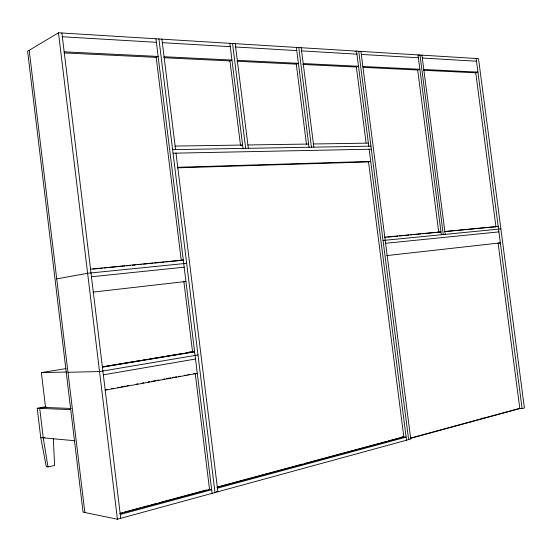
<?xml version="1.0" encoding="UTF-8"?>
<svg xmlns="http://www.w3.org/2000/svg" width="552" height="552" viewBox="0 0 552 552"><rect width="100%" height="100%" fill="white"/><g stroke="black" fill="none" stroke-linecap="round" stroke-linejoin="round"><path stroke-width="0.83" d="M518.687 408.535L522.116 408.611L524.4 407.99L478.508 58.636L58.477 32.782L27.6 51.239L83.076 512.152L117.424 519.218L410.743 439.047L360.932 51.398M354.971 51.722L356.557 51.129L368.764 146.19M418.361 55.593L419.968 55.034L443.297 234.559M240.976 145.555L242.611 145.052L175.122 146.066M410.129 438.467L519.812 408.563L498.118 243.301M410.198 438.198L519.039 408.549M120.129 513.263L122.613 512.594M124.276 512.146L140.857 507.674M142.513 507.226L149.15 505.439M150.806 504.99L157.437 503.203M159.1 502.755L206.358 490.01M217.936 486.885L302.62 464.046M304.283 463.604L386.476 441.434M388.139 440.986L403.084 436.956M119.956 513.615L209.546 489.438L195.242 373.58M216.977 487.43L403.836 436.998L368.515 161.764M120.274 514.457L211.657 489.734L208.849 489.341M217.433 488.168L406.12 437.122L401.897 436.887M45.678 406.721L37.225 408.287L40.738 437.632L46.327 466.709L48.01 466.944L54.627 465.446L53.309 438.35M48.01 466.944L43.235 437.86L44.919 437.515M46.485 407.128L39.709 408.39L43.235 437.86M105.805 389.684L107.495 389.374M111.711 388.608L113.395 388.297M117.617 387.532L119.301 387.228M120.991 386.917L125.207 386.152M126.891 385.841L128.581 385.537M136.171 384.157L137.862 383.847M142.078 383.081L143.761 382.771M147.984 382.005L149.668 381.701M151.358 381.391L155.574 380.625M157.258 380.314L158.948 380.011M163.164 379.245L164.855 378.934M166.538 378.631L170.754 377.858M172.445 377.554L176.661 376.788M178.351 376.478L180.035 376.174M184.251 375.401L185.941 375.098M187.625 374.787L189.315 374.484M193.531 373.718L195.222 373.407M105.197 390.154L197.285 373.373M56.725 278.891L87.623 273.288L186.666 263.318M180.773 260.489L183.285 260.047L90.528 269.141M103.341 374.829L195.512 359.021M197.989 354.943L99.532 371.565L67.972 372.269M102.189 366.949L192.572 351.948L183.83 281.168M102.41 367.17L194.621 351.852L188.667 352.128M103.238 366.687L104.928 366.404M106.619 366.128L108.302 365.845M109.993 365.569L141.229 360.387M142.92 360.104L144.61 359.821M146.294 359.545L147.984 359.262M149.675 358.986L180.911 353.804M182.602 353.522L184.285 353.239M185.976 352.963L187.666 352.68M189.357 352.404L191.04 352.121M45.561 407.617L41.365 372.607L66.047 368.584M439.282 232.116L440.979 231.847L384.806 237.208M495.199 226.851L498.187 226.389L444.857 231.481M183.906 281.768L185.927 281.472L93.129 292.105M498.104 243.197L500.353 242.887L386.642 255.604M91.453 276.759L184.168 267.189M385.593 243.294L498.911 231.888M92.936 269.072L102.368 268.148M104.086 267.975L107.516 267.637M109.234 267.472L124.669 265.954M126.38 265.788L130.672 265.367M132.383 265.202L135.813 264.863M137.531 264.691L141.816 264.27M143.534 264.104L152.966 263.18M154.684 263.007L164.116 262.083M165.828 261.917L181.263 260.399L156.14 56.953M383.053 240.465L500.878 228.914M384.302 237.401L386 237.243M387.704 237.077L391.954 236.67M393.659 236.511L397.916 236.104M399.613 235.939L408.97 235.048M410.674 234.883L420.879 233.91M422.584 233.744L438.75 232.199L417.636 69.6M445.16 231.592L455.317 230.619M457.015 230.46L467.171 229.487M468.862 229.321L495.944 226.734L475.658 72.167M177.751 167.284L370.716 161.398L368.536 161.943L177.482 167.843M41.365 372.607L66.364 372.041M173.052 153.201L371.323 149.185M172.61 149.654L370.937 146.149M247.917 144.969L308.644 144.051M313.432 143.975L368.37 143.147M481.779 418.181L483.483 418.237M44.712 407.459L71.305 408.466M37.225 408.287L70.615 409.618M64.108 52.916L156.195 57.367L158.127 56.442L64.177 51.833M163.847 57.739L229.929 60.927L231.957 60.064L164.075 56.732M236.974 61.272L296.3 64.135L298.397 63.321L237.291 60.327M302.806 64.453L356.357 67.034L358.503 66.268L303.214 63.556M363.271 67.372L417.691 70.001L419.865 69.276L362.871 66.481M423.336 70.276L475.741 72.802L477.935 72.126L423.798 69.469M62.348 36.756L156.382 42.311M162.336 42.663L230.281 46.678M235.621 46.989L296.783 50.605M301.606 50.887L356.944 54.158M361.318 54.413L418.368 57.781M422.308 58.015L476.5 61.217M40.738 437.632L74.893 440.737M216.205 491.528L217.881 491.763L175.998 153.139M476.141 58.491L522.116 408.611M421.935 55.152L445.229 234.365M417.995 54.91L441.358 234.745M358.745 51.26L408.632 439.627M369.15 149.233L406.513 440.206M356.337 66.902L366.093 142.878M301.199 47.72L313.833 147.156M298.798 47.575L311.445 147.205M296.376 47.424L309.051 147.246M296.21 63.425L306.519 144.665M235.2 43.656L248.331 148.315M232.537 43.498L245.688 148.364M229.86 43.332L243.032 148.412M229.86 60.375L240.548 145.694M161.902 39.151L175.564 149.606M158.928 38.964L214.997 492.55M155.947 38.778L212.106 493.343M61.893 32.989L120.736 518.314M58.477 32.782L117.424 519.218M29.201 50.28L84.856 512.518"/></g></svg>
